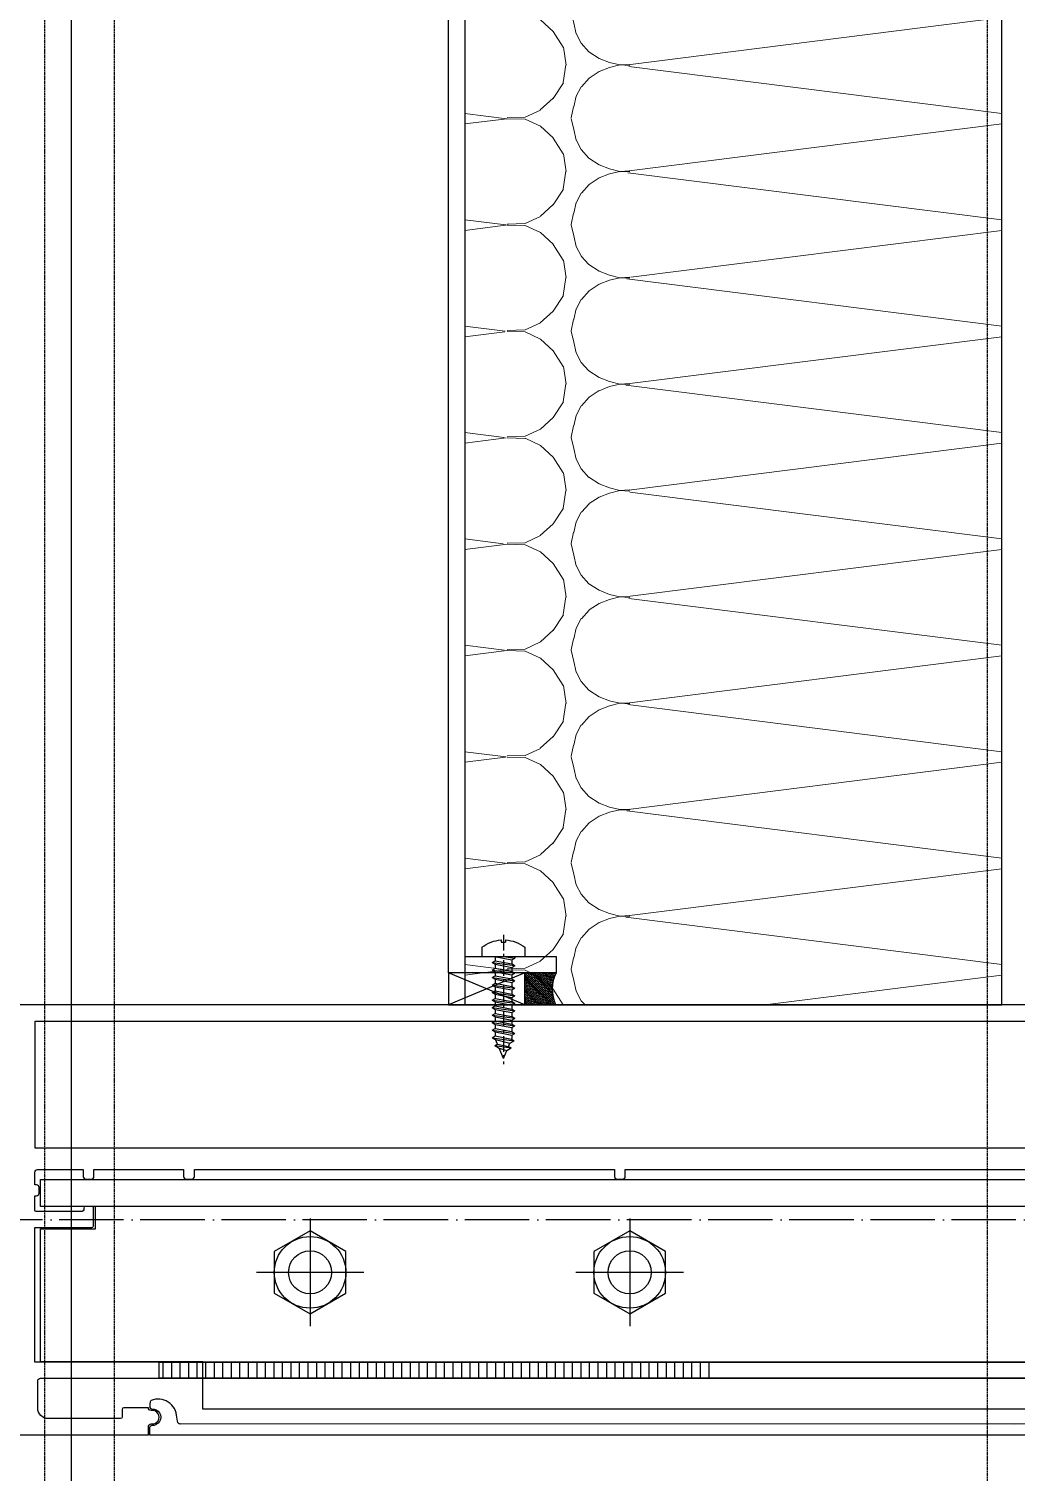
# Model space of a CAD drawing. Header units: millimetres. Extents: x 0 to 119933, y -45162 to 41221.
# Drawn here: x 26899.8 to 27083.5, y 975.3 to 1244 of the extents above; entities that cross this region are included whole.
import ezdxf

# ---------------------------------------------------------------- set-up
doc = ezdxf.new("R2010")
doc.units = ezdxf.units.MM
for name, pattern in [('ACAD_ISO04W100', [30, 24, -3, 0, -3]), ('CENTER', [2, 1.25, -0.25, 0.25, -0.25]), ('CENTER2', [28.575000000000003, 19.05, -3.175, 3.175, -3.175]), ('DASH', [0.35, 0.25, -0.1])]:
    doc.linetypes.add(name, pattern=pattern)
for name, color, linetype in [('F-Alum', 4, 'Continuous'), ('F-center', 6, 'ACAD_ISO04W100'), ('F-Glass', 5, 'Continuous'), ('F-Misc', 8, 'Continuous'), ('F-steel', 3, 'Continuous'), ('GASK', 8, 'Continuous'), ('Hatch', 8, 'Continuous'), ('INSUL', 8, 'Continuous'), ('POCHET', 8, 'Continuous'), ('中心线', 1, 'CENTER2'), ('其他', 4, 'Continuous'), ('螺栓钉类', 241, 'Continuous')]:
    doc.layers.add(name, color=color, linetype=linetype)
pattern_1 = [(90, (-75213.38780109814, 13891.43160527718), (-1.5875, 1.110717624846116e-15), [])]

# ---------------------------------------------------------------- blocks, each defined once
blk = doc.blocks.new('*U84')
at = {"layer": 'INSUL', "lineweight": 0}
h = blk.add_hatch(dxfattribs=at)
h.set_pattern_fill('岩棉', color=256, scale=100, style=0, pattern_type=2)
h.set_pattern_definition([(171.78891, (53.300008, 199.047619), (-673.2017241561263, 100.0000024861343), [3.334189, -696.8453999999999]), (146.908661, (56.22287299999999, 197.142857), (-158.400404383208, 100.0000013838884), [3.488733, -729.14512]), (132.32733, (58.39145, 194.761905), (-178.2004572863525, 199.9999991336096), [3.220506, -673.0858000000001]), (114.796992, (59.71145300000001, 191.904762), (-39.60010136608867, 99.99999941106627), [3.147328, -327.32212]), (91.62022409999996, (59.805739, 188.571429), (-19.80005000361191, 599.9999997105077), [3.334667, -696.9453000000001]), (82.82482490000001, (50.094286, 111.428571), (138.6003494418545, 1099.99999703413), [77.75173799999999, -16250.113]), (97.17517500000001, (69.705765, 111.428571), (-138.6003524828371, 1099.999996651516), [77.75173799999999, -16250.113]), (88.37977579999999, (59.994311, 188.571429), (19.80004305400807, 599.9999999021459), [3.334667, -696.9453000000001]), (65.203007, (60.088597, 191.904762), (39.60010129581894, 99.99999955872296), [3.147327999999999, -327.32212]), (47.67266910000001, (61.408601, 194.761905), (178.2004567313952, 199.9999997012696), [3.220506, -673.0858000000001]), (33.09133830000001, (63.577178, 197.142857), (158.4004028750618, 100.0000036376688), [3.488733, -729.14512]), (8.211089519999998, (66.50004200000001, 199.047619), (673.2017245654226, 99.99999981557866), [3.334189, -696.8453999999999]), (87.16616460000002, (50, 109.52381), (19.80004178584671, 300.0000003017782), [1.907094, -398.5826499999999]), (103.901385, (50.47143, 107.619048), (-79.20020264660533, 299.9999996283441), [1.962234, -410.1069900000001]), (111.603615, (51.225717, 105.714286), (-19.80005052895802, 99.99999996627346), [2.048675, -105.50674]), (122.761347, (52.451435, 103.809524), (-59.40015357165495, 99.99999895630117), [2.265061, -473.39773]), (138.290552, (54.054296, 102.380952), (-118.8003028617563, 100.0000020556398), [2.147087, -448.74108]), (152.003514, (55.845729, 101.428571), (-178.2004575064848, 99.99999862560198), [2.028857, -424.0311900000002]), (166.477202, (57.825734, 100.952381), (-396.0010138359246, 100.0000032088846), [2.036462, -425.6205499999999]), (167.070755, (59.900025, 100.47619), (-415.8010658158154, 99.99999981188667), [2.128248, -444.80388]), (12.9292444, (59.900025, 100.47619), (415.8010659680223, 99.99999935621649), [2.128248, -444.80388]), (13.5227975, (61.97431599999999, 100.952381), (396.0010147085893, 99.99999975312382), [2.036462, -425.6205499999999]), (27.99648529999999, (63.954321, 101.428571), (198.0005052749504, 100.0000036439555), [2.028857, -424.0311900000001]), (41.70944699999999, (65.74575499999999, 102.380952), (118.8003019456718, 100.0000029682972), [2.147087, -448.7410799999999]), (57.23865219999999, (67.34861599999999, 103.809524), (198.0005044485324, 300.0000016678519), [2.265060999999999, -473.3977299999999]), (68.396384, (68.574333, 105.714286), (19.80005041478078, 100.0000003570638), [2.048675, -105.50674]), (76.098615, (69.328621, 107.619048), (19.80005075413857, 99.99999951570958), [1.962234, -410.1069899999999]), (92.83383529999998, (69.800051, 109.52381), (-19.80005025124201, 299.9999998913794), [1.907094000000001, -398.5826500000001])])
h.paths.add_polyline_path([(0, 0), (320.0173008300562, 0), (320.0173008300562, 100), (0, 100)])
at = {"layer": 'INSUL'}
blk.add_lwpolyline([(0, 0), (320.0173008300562, 0), (320.0173008300562, 100), (0, 100)], close=True, dxfattribs=at)
blk = doc.blocks.new('*U85')
at = {"layer": 'GASK'}
blk.add_lwpolyline([(0, -14.1830304988689), (0, 0), (-5.999999999999968, 0), (-5.999999999999968, -14.1830304988689)], close=True, dxfattribs=at)
for points in [[(0, -14.1830304988689), (-5.999999999999968, 0)], [(-5.999999999999968, -14.1830304988689), (0, 0)]]:
    blk.add_lwpolyline(points, dxfattribs=at)
blk = doc.blocks.new('*U49')
at = {"layer": '中心线', "color": 1, "linetype": 'CENTER', "ltscale": 2.357947691000002}
blk.add_line((5.684341886080801e-13, -4.054319021158165), (5.684341886080801e-13, 20.04217069582407), dxfattribs=at)
at = {"layer": '其他', "color": 4, "linetype": 'Continuous'}
for p, q in [((-1.611203967957408, 16.57356004946749), (1.433934520224852, 17.00152635438093)), ((-1.474060343241945, 15.44130352758725), (1.185275119614289, 16.13849273108517)), ((-1.122044918358597, 16.29114394050512), (0.9447754706260412, 16.71911024541845)), ((-0.8145466848096703, 17.03351034634466), (0.6372772370771145, 17.46147665125824)), ((-2.109999999999332, 15.1034588387781), (1.981932402762027, 15.67854243420783)), ((-2.109999999999332, 13.70345883877815), (2.110000000000582, 14.29654116122205)), ((-1.549999999999386, 14.78014268803193), (1.492773353163216, 15.39612632524532)), ((-1.549999999999386, 14.02677498952423), (1.550000000000637, 14.61985731196827)), ((-1.549999999999386, 13.38014268803192), (1.550000000000637, 13.97322501047583)), ((-2.109999999999332, 12.30345883877814), (2.110000000000582, 12.89654116122205)), ((-2.109999999999332, 10.90345883877814), (2.110000000000582, 11.49654116122204)), ((-1.549999999999386, 12.62677498952422), (1.550000000000637, 13.21985731196827)), ((-1.549999999999386, 11.98014268803192), (1.550000000000637, 12.57322501047582)), ((-1.549999999999386, 11.22677498952422), (1.550000000000637, 11.81985731196826)), ((-1.549999999999386, 10.58014268803191), (1.550000000000637, 11.17322501047582)), ((-2.109999999999332, 9.50345883877813), (2.110000000000582, 10.09654116122204)), ((-2.109999999999332, 8.103458838778124), (2.110000000000582, 8.69654116122203)), ((-1.549999999999386, 9.82677498952421), (1.550000000000637, 10.41985731196826)), ((-1.549999999999386, 9.180142688031907), (1.550000000000637, 9.773225010475812)), ((-1.549999999999386, 8.426774989524205), (1.550000000000637, 9.019857311968252)), ((-1.549999999999386, 7.780142688031901), (1.550000000000637, 8.373225010475807)), ((-2.109999999999332, 6.703458838778118), (2.110000000000582, 7.296541161222024)), ((-2.109999999999332, 5.303458838778113), (2.110000000000582, 5.896541161222018)), ((-1.549999999999386, 7.026774989524199), (1.550000000000637, 7.619857311968246)), ((-1.549999999999386, 6.380142688031896), (1.550000000000637, 6.973225010475801)), ((-1.549999999999386, 5.626774989524193), (1.550000000000637, 6.219857311968241)), ((-1.549999999999386, 4.98014268803189), (1.550000000000637, 5.573225010475795)), ((-2.109999999999332, 3.903458838778107), (2.110000000000582, 4.496541161222012)), ((-2.109999999999445, 2.503458838778101), (2.110000000000582, 3.096541161222007)), ((-1.549999999999386, 4.226774989524188), (1.550000000000637, 4.819857311968235)), ((-1.549999999999386, 3.580142688031884), (1.550000000000637, 4.17322501047579)), ((-1.549999999999386, 2.826774989524182), (1.550000000000637, 3.419857311968229)), ((-1.549999999999386, 2.180142688031879), (1.550000000000637, 2.773225010475784)), ((-2.109999999999445, 1.103458838778096), (2.110000000000582, 1.696541161222001)), ((-1.689951005759895, -2.842170943040401e-14), (1.550000000000637, 0.619857311968218)), ((-1.549999999999386, 1.426774989524176), (1.550000000000637, 2.019857311968224)), ((-1.549999999999386, 0.7801426880318729), (1.550000000000637, 1.373225010475778)), ((3.410605131648481e-13, 5.684341886080801e-14), (2.110000000000582, 0.2965411612219953))]:
    blk.add_line(p, q, dxfattribs=at)
at = {"layer": '螺栓钉类', "color": 241, "linetype": 'Continuous'}
for p, q in [((6.821210263296962e-13, 19.00000000000003), (-0.8145466848096703, 17.03351034634466)), ((5.684341886080801e-13, 19.00000000000003), (0.6372772370771145, 17.46147665125829)), ((-1.611203967957408, 16.57356004946749), (-0.8145466848096703, 17.03351034634468)), ((-1.611203967957408, 16.57356004946749), (-1.122044918358597, 16.29114394050512)), ((-1.122044918358597, 16.29114394050515), (-1.474060343241945, 15.44130352758725)), ((0.6372772370771145, 17.46147665125824), (1.433934520224852, 17.00152635438093)), ((0.9447754706260412, 16.71911024541845), (1.433934520224852, 17.00152635438093)), ((0.9447754706260412, 16.71911024541845), (1.185275119614175, 16.13849273108517)), ((1.185275119614289, 16.13849273108517), (1.981932402762027, 15.67854243420783)), ((-2.109999999999332, 15.1034588387781), (-1.549999999999386, 15.42677498952423)), ((-2.109999999999332, 15.1034588387781), (-1.549999999999386, 14.78014268803193)), ((-2.109999999999332, 13.70345883877809), (-1.549999999999386, 14.02677498952423)), ((-2.109999999999332, 13.70345883877809), (-1.549999999999386, 13.38014268803192)), ((-1.549999999999386, 15.42677498952423), (-1.474060343241945, 15.44130352758725)), ((-1.549999999999386, 14.0267749895242), (-1.549999999999386, 14.78014268803196)), ((1.492773353163216, 15.39612632524529), (1.981932402762027, 15.67854243420783)), ((1.492773353163216, 15.39612632524532), (1.550000000000637, 15.25796897832146)), ((1.550000000000637, 14.61985731196827), (1.550000000000637, 15.25796897832146)), ((1.550000000000637, 14.61985731196827), (2.110000000000582, 14.29654116122205)), ((1.550000000000637, 13.97322501047583), (2.110000000000582, 14.29654116122205)), ((1.550000000000637, 13.21985731196824), (1.550000000000637, 13.9732250104758)), ((-2.109999999999332, 12.30345883877808), (-1.549999999999386, 12.62677498952422)), ((-2.109999999999332, 12.30345883877808), (-1.549999999999386, 11.98014268803192)), ((-2.109999999999332, 10.90345883877808), (-1.549999999999386, 11.22677498952422)), ((-2.109999999999332, 10.90345883877808), (-1.549999999999386, 10.58014268803191)), ((-1.549999999999386, 12.62677498952422), (-1.549999999999386, 13.38014268803195)), ((-1.549999999999386, 11.22677498952419), (-1.549999999999386, 11.98014268803198)), ((1.550000000000637, 13.21985731196827), (2.110000000000582, 12.89654116122205)), ((1.550000000000637, 12.57322501047582), (2.110000000000582, 12.89654116122205)), ((1.550000000000637, 11.81985731196818), (1.550000000000637, 12.5732250104758)), ((1.550000000000637, 11.81985731196826), (2.110000000000582, 11.49654116122204)), ((1.550000000000637, 11.17322501047582), (2.110000000000582, 11.49654116122204)), ((1.550000000000637, 10.4198573119682), (1.550000000000637, 11.17322501047582)), ((-2.109999999999332, 9.503458838778073), (-1.549999999999386, 9.82677498952421)), ((-2.109999999999332, 9.503458838778073), (-1.549999999999386, 9.180142688031907)), ((-2.109999999999332, 8.103458838778067), (-1.549999999999386, 8.426774989524205)), ((-2.109999999999332, 8.103458838778067), (-1.549999999999386, 7.780142688031901)), ((-1.549999999999386, 9.826774989524182), (-1.549999999999386, 10.58014268803188)), ((-1.549999999999386, 8.426774989524205), (-1.549999999999386, 9.180142688031964)), ((1.550000000000637, 10.41985731196826), (2.110000000000582, 10.09654116122204)), ((1.550000000000637, 9.773225010475812), (2.110000000000582, 10.09654116122204)), ((1.550000000000637, 9.019857311968224), (1.550000000000637, 9.773225010475812)), ((1.550000000000637, 9.019857311968252), (2.110000000000582, 8.69654116122203)), ((1.550000000000637, 8.373225010475807), (2.110000000000582, 8.69654116122203)), ((1.550000000000637, 7.619857311968218), (1.550000000000637, 8.373225010475807)), ((-2.109999999999332, 6.703458838778062), (-1.549999999999386, 7.026774989524199)), ((-2.109999999999332, 6.703458838778062), (-1.549999999999386, 6.380142688031896)), ((-2.109999999999332, 5.303458838778056), (-1.549999999999386, 5.626774989524193)), ((-1.549999999999386, 7.026774989524199), (-1.549999999999386, 7.78014268803193)), ((-1.549999999999386, 5.626774989524193), (-1.549999999999386, 6.380142688031924)), ((1.550000000000637, 7.619857311968246), (2.110000000000582, 7.296541161222024)), ((1.550000000000637, 6.973225010475801), (2.110000000000582, 7.296541161222024)), ((1.550000000000637, 6.219857311968269), (1.550000000000637, 6.973225010475801)), ((1.550000000000637, 6.219857311968241), (2.110000000000582, 5.896541161222018)), ((1.550000000000637, 5.573225010475795), (2.110000000000582, 5.896541161222018)), ((1.550000000000637, 4.819857311968235), (1.550000000000637, 5.573225010475738)), ((-2.109999999999332, 5.303458838778056), (-1.549999999999386, 4.98014268803189)), ((-2.109999999999332, 3.90345883877805), (-1.549999999999386, 4.226774989524188)), ((-2.109999999999332, 3.90345883877805), (-1.549999999999386, 3.580142688031884)), ((-2.109999999999332, 2.503458838778045), (-1.549999999999386, 2.826774989524182)), ((-1.549999999999386, 4.226774989524188), (-1.549999999999386, 4.980142688031918)), ((-1.549999999999386, 2.826774989524154), (-1.549999999999386, 3.580142688031913)), ((1.550000000000637, 4.819857311968235), (2.110000000000582, 4.496541161222012)), ((1.550000000000637, 4.17322501047579), (2.110000000000582, 4.496541161222012)), ((1.550000000000637, 3.419857311968258), (1.550000000000637, 4.173225010475818)), ((1.550000000000637, 3.419857311968229), (2.110000000000582, 3.096541161222007)), ((1.550000000000637, 2.773225010475784), (2.110000000000582, 3.096541161222007)), ((1.550000000000637, 2.019857311968252), (1.550000000000637, 2.773225010475812)), ((-3.999999999999432, -1.723475382979757), (-3.999999999999432, 5.684341886080801e-14)), ((-3.999999999999432, 5.684341886080801e-14), (-1.749999999999432, 2.842170943040401e-14)), ((-2.109999999999332, 2.503458838778045), (-1.549999999999386, 2.180142688031879)), ((-2.109999999999332, 1.103458838778039), (-1.549999999999386, 1.426774989524176)), ((-2.109999999999332, 1.103458838778039), (-1.549999999999386, 0.7801426880318729)), ((-1.749999999999432, 2.842170943040401e-14), (2.310000000000628, -2.842170943040401e-14)), ((-1.549999999999386, 1.426774989524176), (-1.549999999999386, 2.180142688031907)), ((-1.549999999999386, 0.2000000000000171), (-1.549999999999386, 0.7801426880318729)), ((1.550000000000637, 2.019857311968224), (2.110000000000582, 1.696541161222001)), ((1.550000000000637, 1.373225010475778), (2.110000000000582, 1.696541161222001)), ((1.550000000000637, 0.619857311968218), (1.550000000000637, 1.373225010475778)), ((1.550000000000637, 0.619857311968218), (2.110000000000582, 0.2965411612219953)), ((2.110000000000582, 0.1999999999999602), (2.110000000000582, 0.2965411612219668)), ((2.310000000000628, -2.842170943040401e-14), (4.000000000000568, -2.842170943040401e-14)), ((4.000000000000568, -1.723475382979757), (4.000000000000568, -2.842170943040401e-14)), ((-0.3999999999994088, -3.087680633323401), (-0.3999999999994088, -2.69999999999996)), ((-0.3999999999994088, -2.69999999999996), (0.4000000000006594, -2.69999999999996)), ((0.4000000000006594, -3.087680633323401), (0.4000000000006594, -2.69999999999996))]:
    blk.add_line(p, q, dxfattribs=at)
for centre, radius, start, end in [((-1.749999999999432, 0.2000000000000171), 0.2, 270, 0), ((2.310000000000628, 0.1999999999999602), 0.2, 180, 270), ((5.684341886080801e-13, 3.400000000000034), 6.5, 232.020127555146, 266.4718766587112), ((5.684341886080801e-13, 3.400000000000034), 6.5, 273.5281233412887, 307.9798724448539)]:
    blk.add_arc(centre, radius, start, end, dxfattribs=at)
blk = doc.blocks.new('A$C7C915CBD')
at = {"layer": 'POCHET', "ltscale": 10}
for p, q in [((0, 10), (0, -10)), ((9.999999999998181, 0, 1.027965127767488e-09), (-10.00000000000182, 0, 1.027965127767488e-09))]:
    blk.add_line(p, q, dxfattribs=at)
at = {"layer": 'POCHET', "ltscale": 10, "elevation": 1.027965127767488e-09}
blk.add_lwpolyline([(6.666666666669698, 3.849001794602373), (-1.818989403545856e-12, 7.698003589197469), (-6.666666666673336, 3.849001794602373), (-6.666666666673336, -3.849001794587821), (-1.818989403545856e-12, -7.698003589190193), (6.666666666669698, -3.849001794587821)], close=True, dxfattribs=at)
at = {"layer": 'POCHET', "ltscale": 10}
for radius in [6.666666666666666, 4]:
    blk.add_circle((-1.818989403545856e-12, 0, 2.055930255534977e-09), radius, dxfattribs=at)
blk = doc.blocks.new('A$Ccb7f10ee')
at = {"layer": 'Hatch'}
h = blk.add_hatch(dxfattribs=at)
h.set_pattern_fill('ANSI31', color=256, angle=404.9999999999999, style=0)
h.set_pattern_definition(pattern_1)
h.paths.add_polyline_path([(81.63758955404774, -26.48932928912109), (184.6234217901147, -26.48932928894646), (184.6234217901147, -29.48932928894646), (81.63758955404774, -29.48932928912109)])
h = blk.add_hatch(dxfattribs=at)
h.set_pattern_fill('ANSI31', color=256, angle=404.9999999999999, style=0)
h.set_pattern_definition(pattern_1)
h.paths.add_polyline_path([(81.63758955404774, -26.48932928912109), (184.6234217901147, -26.48932928894646), (184.6234217901147, -29.48932928894646), (81.63758955404774, -29.48932928912109)])
at = {"layer": 'F-Alum'}
for points in [[(263.9999999999991, 39.99874352334882), (52.03722643735819, 39.99874352331972)], [(249.7430541776112, 2.488816553144716), (249.7430541776112, -1.65727346384665), (259.9888010101849, -1.65727346384665), (259.9888010101849, -26.40889351896476), (255.3482580178525, -26.40889351896476), (255.3482580178525, -35.26243386318674), (89.74645885008067, -35.26243386318674), (89.74645885008067, -26.40889351896476), (59.53654328599805, -26.40889351899386), (59.53654328599805, -1.657273463904858), (69.78229011857184, -1.657273463904858), (69.78229011857184, 2.488816553086508)], [(256.8717871278632, -37.99664525006665), (240.8412747518232, -38.00301185739227), (85.61011027170025, -37.99829144240357)]]:
    blk.add_lwpolyline(points, dxfattribs=at)
for points in [[(52.03722643729998, -40.00000000005821), (79.63557698610384, -40.0000000000291), (79.63557702649996, -38.48939573162352, -0.4142135806396358), (80.13557706654683, -37.98939574052929), (80.3146154467031, -37.98939575016266, 1.058378810889538), (80.314616696538, -35.4893958090106), (80.13557702999242, -35.4893958090106, -0.4142135604130354), (79.63557702999242, -34.98939581235754), (75.0575917480528, -34.98939581235754, 0.414213562373095), (74.75759174806444, -35.28939581237501), (74.75778199788328, -36.69285015729838, -0.4142135623731018), (74.45778199783672, -36.99285015728674), (61.03737297758926, -36.99285015731584, -0.4142057547478087), (59.03737297828775, -34.99290347125498), (59.03723959939089, -29.98937608572305, -0.4142203565134122), (59.53723959927447, -29.48936448741006), (261.0000000000573, -29.48936448735185)], [(120.0723298411831, 9.364234443812165), (166.4134147856166, 9.364232732215896), (166.4134147856166, 8.064232730888762, 0.414213562373095), (166.9134147856166, 7.564232730888762), (167.913414785733, 7.564232730888762, 0.414213562373095), (168.413414785733, 8.064232730888762), (168.413414785733, 9.364232732215896), (250.0081176311351, 9.364232732245)], [(261.0000001151338, -26.48932928894646), (58.52534418104915, -26.4893292892084), (58.52534428925719, -1.442900984548032), (69.11722666502465, -1.442900984489825, 0.4142135623720742), (69.41722666507121, -1.142900984501466), (69.4172266649548, 2.18881655309815, 0.4142135623740711), (69.11722666490823, 2.488816553086508), (67.9172266649548, 2.488816553086508, 0.414213562373095), (67.61722666490823, 2.18881655309815), (67.61722666490823, 1.857099015556742, -0.4142135623659913), (67.31722666497808, 1.557099015510175), (58.76722666493151, 1.557099015451968, -0.4142135623730951), (58.51722666493151, 1.807099015451968), (58.51722666493151, 4.4888165530283), (58.81722666486166, 4.4888165530283, 0.414213562373095), (59.31722666486166, 4.9888165530283), (59.31722666486166, 5.988816553144716, 0.414213562373095), (58.81722666486166, 6.488816553144716), (58.51722666248679, 6.488816553144716), (58.51722666493151, 8.864232732215896, -0.4142135623730951), (59.01722666493151, 9.364232732215896), (67.51722666493151, 9.364232732215896), (67.51722666493151, 8.064232732227538, 0.414213562373095), (68.01722666493151, 7.564232732227538), (69.01722666504793, 7.564232732227538, 0.414213562373095), (69.51722666504793, 8.064232732227538), (69.51722666504793, 9.364232732215896), (86.20521206266858, 9.364232732215896), (86.20521206266858, 8.064232730888762, 0.414213562373095), (86.70521206266858, 7.564232730888762), (87.705212062785, 7.564232730888762, 0.414213562373095), (88.205212062785, 8.064232730888762), (88.205212062785, 9.364232732215896), (120.0723298411831, 9.364234443812165)], [(85.61011027170025, -37.99829144240357), (85.56919341398316, -37.99996850517346, -0.414213998993883), (85.06919266863406, -37.49996850517346), (84.9375802518116, -36.74903468391858, 0.5208522962249951), (80.12969858819997, -33.6084241673525, 0.1597481417106809), (79.93557701705868, -34.20050520729274), (79.93557701705868, -34.90050520730438, 0.4142135623730992), (80.23557701704704, -35.20050520729274), (80.26759516096354, -35.20050520729274, -1.068012178308058), (80.29761204476381, -38.29954067131621, 0.3267649280677648), (79.8378893046538, -38.63939053346985), (79.83423369375669, -39.99999694139115), (261.1999999732352, -40.00005905580474)]]:
    blk.add_lwpolyline(points, format="xyb", dxfattribs=at)
for points in [[(260.9999999999991, 13.364232732245), (58.53722684003878, 13.3642327322159), (58.53722684003878, 36.9987787217251), (260.9999999999991, 36.99877872178331)], [(59.53657659172313, 7.483438448223751), (259.98883431591, 7.483438448281959), (259.98883431591, 2.483438448281959), (59.53657659172313, 2.483438448223751)], [(81.63758955404774, -26.48932928912109), (260.2252209578864, -26.48932928894646), (260.2252209578864, -29.48932928894646), (81.63758955404774, -29.48932928912109)], [(81.63758955404774, -26.48932928912109), (260.2252209578864, -26.48932928894646), (260.2252209578864, -29.48932928894646), (81.63758955404774, -29.48932928912109)]]:
    blk.add_lwpolyline(points, close=True, dxfattribs=at)
at = {"layer": 'F-center', "ltscale": 0.5}
blk.add_line((271.3328309509589, 0), (-36.21133682237996, 0), dxfattribs=at)
for p in [(109.7464921558058, -9.773693882394582), (169.2323418657543, -9.773693882394582)]:
    blk.add_blockref('A$C7C915CBD', p)

msp = doc.modelspace()

# ---------------------------------------------------------------- hatches: boundary and pattern name
at = {"layer": 'F-Misc'}
h = msp.add_hatch(dxfattribs=at)
h.set_pattern_fill('ANSI36', color=256, scale=2, angle=90)
h.set_pattern_definition([(135, (-327567.3026662252, 81821.07518675532), (-0.4861359120657515, 0.1325825214724777), [0.625, -0.125, 0, -0.125])])
edge = h.paths.add_edge_path()
edge.add_line((26992.07664518763, 1068.297062367766), (26992.07664638861, 1062.297041884766))
edge.add_line((26992.07664638862, 1062.297041884752), (26997.82039583652, 1062.297041884766))
edge.add_arc((27004.4814305125, 1065.216213600023), 7.272616204477589, 154.9364540404788, 203.6652430698344, ccw=False)
edge.add_line((26997.89361468871, 1068.297062367766), (26992.07664518764, 1068.297062367766))

# ---------------------------------------------------------------- linework, layer by layer
at = {"layer": 'F-Alum', "color": 8, "linetype": 'DASH'}
for points, elevation in [([(26915.71065940921, 717.0341295397566), (26915.71065940632, 2593.093281136459)], -0.665965746550742), ([(27078.18752096167, 717.0341295397566), (27078.18752095877, 2593.093281136459)], 0.1006544763972422), ([(26902.71065940797, 717.0341295397566), (26902.7106594065, 1509.731833095296)], -1072.448319724484)]:
    msp.add_lwpolyline(points, dxfattribs=dict(at, elevation=elevation))
at = {"layer": 'F-Alum', "elevation": -1.466983626419869}
msp.add_lwpolyline([(26997.89361468877, 1068.297062367882), (26977.89361468877, 1068.297062367882), (26977.90379117389, 1376.3142791869), (26997.90379117389, 1376.3142791869), (26997.90379117389, 1373.3142791869), (26980.90378751379, 1373.3142791869), (26980.89361834881, 1071.297062367882), (26997.89361468877, 1071.297062367882)], close=True, dxfattribs=at)
at = {"layer": 'F-Misc'}
msp.add_arc((27004.48143981071, 1065.21621180845, -3.230919389009649), 7.272625386125342, 154.936472286576, 203.6652256244627, dxfattribs=at)
at = {"layer": 'F-steel', "ltscale": 10, "elevation": -0.665965746550742}
msp.add_lwpolyline([(26907.71065940898, 717.0341295397566), (26907.71065940609, 2593.093281136459)], dxfattribs=at)

# ---------------------------------------------------------------- block references
at = {"layer": 'F-Alum'}
msp.add_blockref('A$Ccb7f10ee', (26842.37449252844, 1022.298318846018, -1.466983626420559), dxfattribs=at)
at = {"layer": 'F-Glass', "xscale": -1, "rotation": 180}
msp.add_blockref('*U49', (26988.1036618186, 1071.297628089186, 42886.56068639493), dxfattribs=at)
at = {"layer": 'F-Misc', "rotation": 90}
msp.add_blockref('*U85', (26977.89361468877, 1068.297062367882, -3.230919388815214), dxfattribs=at)
at = {"layer": 'INSUL', "ltscale": 18000, "extrusion": (6.097445596511961e-10, -8.387207337774503e-10, -1), "xscale": -1, "rotation": 90}
msp.add_blockref('*U84', (-26980.90378751397, 1382.314363200621, -0.2969365601428022), dxfattribs=at)

doc.saveas('drawing.dxf')
